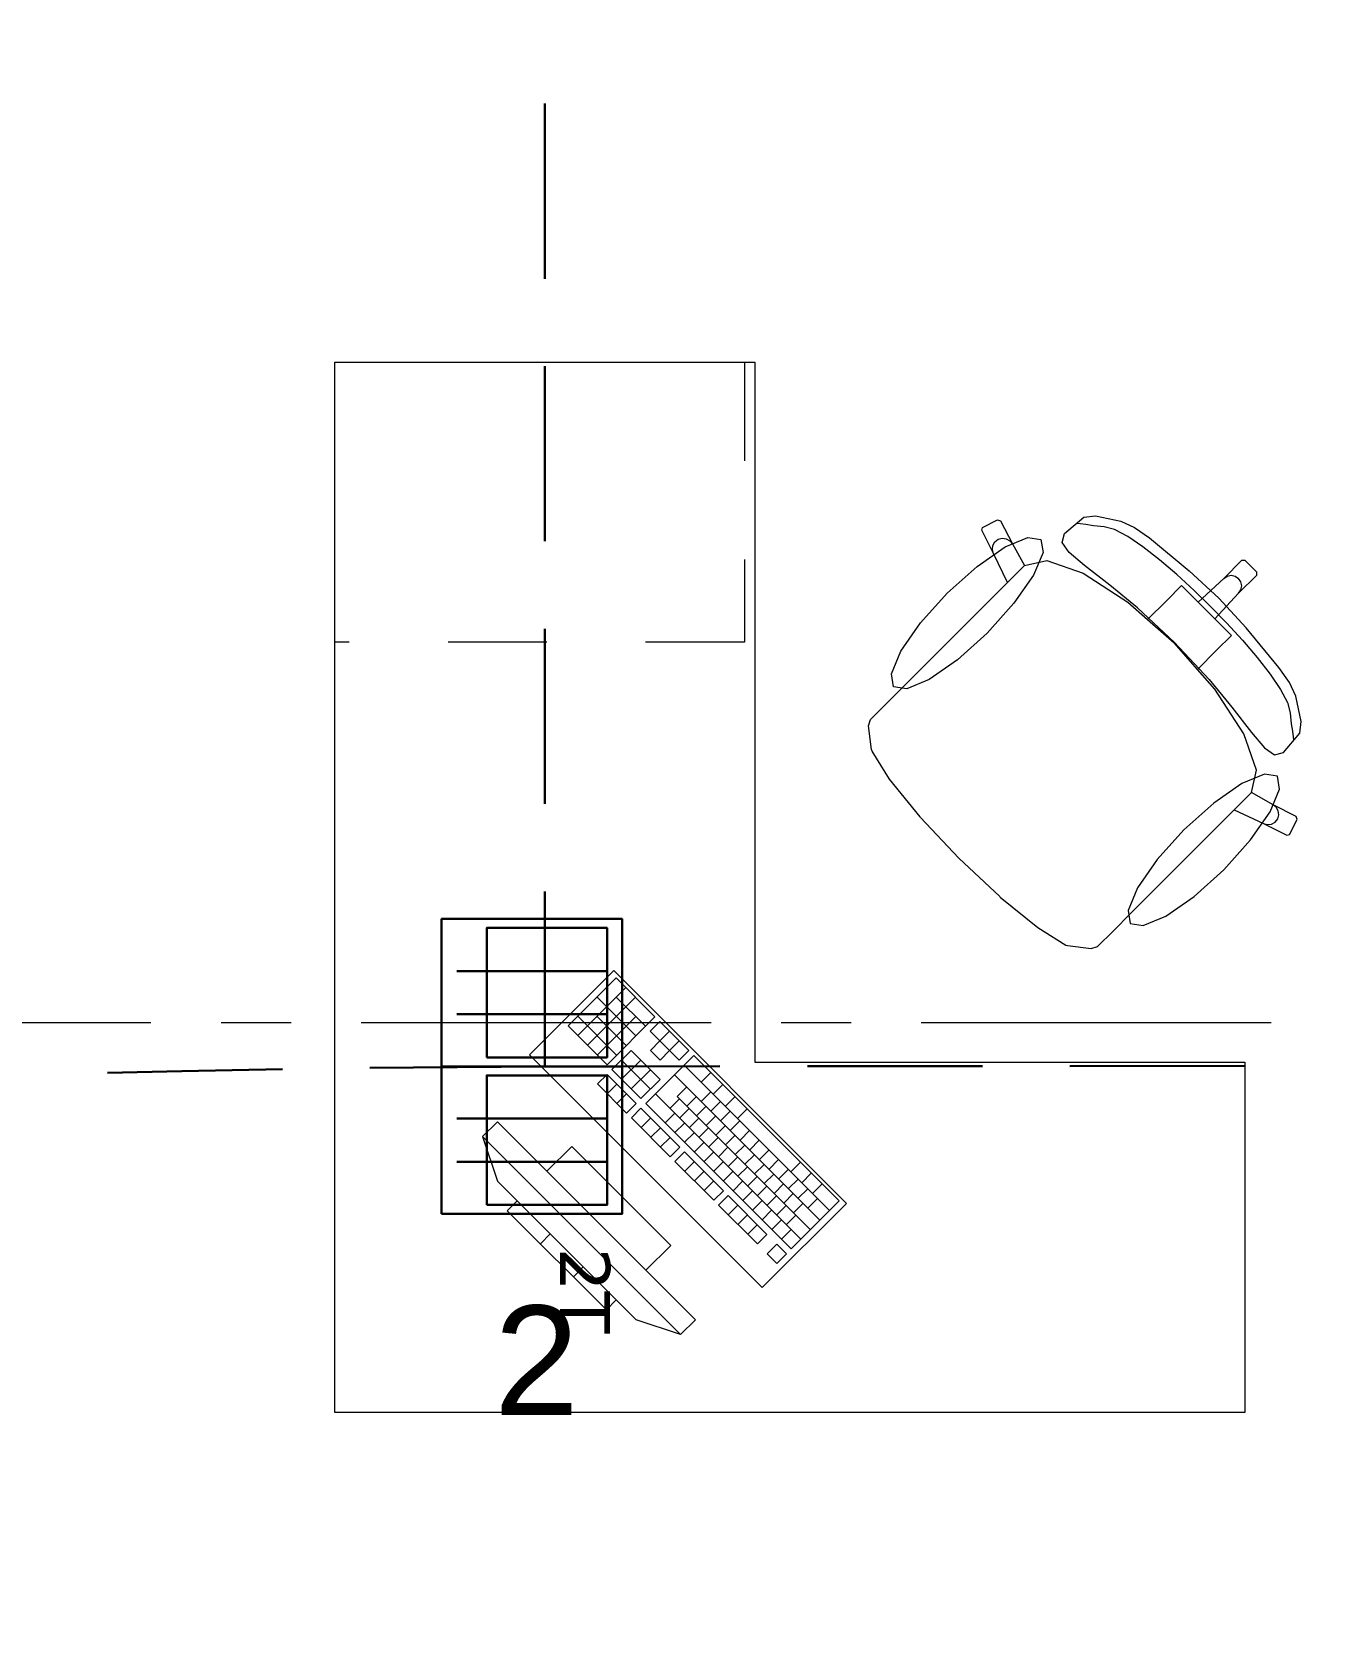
# Model space of a CAD drawing. Header units: inches. Extents: x -19 to 5698, y -728 to 92.
# Drawn here: x 17.269 to 19.111, y 9.112 to 11.416 of the extents above; entities that cross this region are included whole.
import ezdxf

# ---------------------------------------------------------------- set-up
doc = ezdxf.new("R2010")
doc.units = ezdxf.units.IN
doc.header["$MEASUREMENT"] = 0
for name, pattern in [('HIDDEN', [0.375, 0.25, -0.125]), ('Punto & Raya', [0.65, 0.5, -0.075, 0, -0.075]), ('Rayas', [0.282222, 0.141111, -0.141111])]:
    doc.linetypes.add(name, pattern=pattern)
doc.layers.get('0').update_dxf_attribs({"color": 61})
doc.layers.add('00 conduct tomacorr', color=120, linetype='HIDDEN', lineweight=30)
doc.layers.add('00 IE LUZ EMERGENCIA', color=253, linetype='Continuous', lineweight=0)
for name, color, linetype in [('08 _ STR _ EXT _ 10 Vereda Exterior', 7, 'Continuous'), ('Interior - Mobiliario', 7, 'Continuous'), ('Marcador - Secciones', 7, 'Continuous')]:
    doc.layers.add(name, color=color, linetype=linetype)
doc.styles.add('Annotative', font='arial.ttf')

# ---------------------------------------------------------------- blocks, each defined once
blk = doc.blocks.new('CAJA POP UP 6 MODULOS')
at = {"layer": '00 conduct tomacorr', "linetype": 'Continuous'}
for p, q in [((-0.095, -0.165), (-0.095, -0.0151)), ((-0.052, -0.165), (-0.052, -0.0151)), ((0.052, -0.165), (0.052, -0.0151)), ((0.095, -0.165), (0.095, -0.0151)), ((0, -0.165), (0, -0.18))]:
    blk.add_line(p, q, dxfattribs=at)
for points in [[(-0.147, 0), (0.147, 0), (0.147, -0.18), (-0.147, -0.18)], [(0, 0), (0.147, 0), (0.147, -0.18), (0, -0.18)]]:
    blk.add_lwpolyline(points, close=True, dxfattribs=at)
for points in [[(-0.138, -0.045), (-0.009, -0.045), (-0.009, -0.165), (-0.138, -0.165), (-0.138, -0.045)], [(0.009, -0.045), (0.138, -0.045), (0.138, -0.165), (0.009, -0.165), (0.009, -0.045)]]:
    blk.add_lwpolyline(points, dxfattribs=at)
at = {"color": 1, "insert": (-0.1807, -0.168), "char_height": 0.05, "attachment_point": 1, "rotation": 180}
blk.add_mtext_dynamic_manual_height_columns('{\\fVerdana|b0|i0|c0|p34;2T}', width=0.000481, gutter_width=0.1561, heights=[0], dxfattribs=at)

msp = doc.modelspace()

# ---------------------------------------------------------------- hatches: boundary and pattern name
at = {"layer": '08 _ STR _ EXT _ 10 Vereda Exterior', "linetype": 'Continuous', "lineweight": 13}
h = msp.add_hatch(dxfattribs=at)
h.set_pattern_fill('RETÍCULA_100X100_0002', color=251, style=0, pattern_type=2)
h.set_pattern_definition([(360, (3.7574, 18.3027), (0, 2.53199), []), (90, (3.7574, 18.3027), (-3.6, 0), [])])
h.paths.add_polyline_path([(2.17, 3.6213), (4.2913, 1.5), (9.32, 1.5), (9.32, 6.5), (40.52, 6.5), (40.52, 1.5), (52.92, 1.5), (52.92, 19.0859), (51.57, 19.0859), (51.57, 7.2), (9.07, 7.2), (9.07, 7.85), (6.5201, 7.85, -0.414214), (6.2701, 8.1), (6.2701, 8.85, -0.414213), (6.5201, 9.1), (9.07, 9.1), (9.07, 12), (6.5201, 12, -0.414214), (6.2701, 12.25), (6.2701, 13, -0.414213), (6.5201, 13.25), (9.07, 13.25), (9.07, 16.15), (6.5201, 16.15, -0.414214), (6.2701, 16.4), (6.2701, 17.15, -0.414213), (6.5201, 17.4), (8.77, 17.4), (8.7706, 21.0499), (2.17, 21.0499)])

# ---------------------------------------------------------------- linework, layer by layer
at = {"layer": '00 conduct tomacorr'}
for q in [(18.001, 13.8121), (21.3341, 9.9418)]:
    msp.add_line((18.001, 9.939), q, dxfattribs=at)
msp.add_arc((18.1077, -19.1592), 29.0984, 90.21009, 98.37907, dxfattribs=at)
at = {"layer": 'Interior - Mobiliario', "color": 175, "linetype": 'Rayas', "lineweight": 13}
for p, q in [((18.286, 10.945), (18.286, 10.545)), ((18.286, 10.545), (17.701, 10.545))]:
    msp.add_line(p, q, dxfattribs=at)
at = {"layer": 'Interior - Mobiliario', "color": 175, "linetype": 'Continuous', "lineweight": 13}
for p, q in [((18.6264, 10.7088), (18.6478, 10.7196)), ((18.6478, 10.7196), (18.6518, 10.7183)), ((18.6518, 10.7183), (18.6688, 10.6852)), ((18.7432, 10.7003), (18.771, 10.7235)), ((18.7658, 10.7138), (18.7613, 10.7146)), ((18.771, 10.7235), (18.7878, 10.7253)), ((18.7878, 10.7253), (18.824, 10.7176)), ((18.824, 10.7176), (18.8432, 10.7086)), ((18.6251, 10.7048), (18.6264, 10.7088)), ((18.6421, 10.6717), (18.6251, 10.7048)), ((18.644, 10.6882), (18.6486, 10.6918)), ((18.6486, 10.6918), (18.6542, 10.6934)), ((18.6542, 10.6934), (18.66, 10.6927)), ((18.66, 10.6927), (18.6652, 10.6898)), ((18.7398, 10.6874), (18.7432, 10.7003)), ((18.7738, 10.713), (18.7658, 10.7138)), ((18.7846, 10.711), (18.7738, 10.713)), ((18.8, 10.7098), (18.7846, 10.711)), ((18.8147, 10.7059), (18.8, 10.7098)), ((18.8336, 10.696), (18.8147, 10.7059)), ((18.8554, 10.6811), (18.8336, 10.696)), ((18.8432, 10.7086), (18.8649, 10.6937)), ((18.8649, 10.6937), (18.9216, 10.6469)), ((18.6405, 10.6773), (18.6411, 10.6831)), ((18.6421, 10.6717), (18.6405, 10.6773)), ((18.6411, 10.6831), (18.644, 10.6882)), ((18.6617, 10.6299), (18.6421, 10.6717)), ((18.6652, 10.6898), (18.6688, 10.6852)), ((18.6688, 10.6852), (18.6861, 10.6542)), ((18.7498, 10.673), (18.7398, 10.6874)), ((18.7721, 10.6544), (18.7498, 10.673)), ((18.8792, 10.6625), (18.8554, 10.6811)), ((18.6859, 10.6541), (18.6617, 10.6299)), ((18.6859, 10.6541), (18.6861, 10.6542)), ((18.6861, 10.6542), (18.7181, 10.6616)), ((18.7181, 10.6616), (18.77, 10.6433)), ((18.8082, 10.6265), (18.7721, 10.6544)), ((18.9039, 10.6414), (18.8792, 10.6625)), ((18.9216, 10.6469), (18.9638, 10.6078)), ((18.9707, 10.636), (18.9968, 10.6621)), ((18.9968, 10.6621), (19.001, 10.6621)), ((19.001, 10.6621), (19.0096, 10.6535)), ((19.0181, 10.645), (19.0096, 10.6535)), ((18.5138, 10.482), (18.6617, 10.6299)), ((18.77, 10.6433), (18.8339, 10.6019)), ((18.8476, 10.5938), (18.8082, 10.6265)), ((18.8894, 10.6045), (18.9105, 10.6257)), ((18.9286, 10.6188), (18.9039, 10.6414)), ((18.9105, 10.6257), (18.9342, 10.602)), ((18.9342, 10.602), (18.9707, 10.636)), ((18.9707, 10.636), (18.9756, 10.6393)), ((18.9756, 10.6393), (18.9813, 10.6404)), ((18.9813, 10.6404), (18.9871, 10.6392)), ((18.9871, 10.6392), (18.992, 10.6359)), ((18.992, 10.6147), (19.0181, 10.6408)), ((18.9952, 10.631), (18.992, 10.6359)), ((18.9964, 10.6253), (18.9952, 10.631)), ((18.9953, 10.6195), (18.9964, 10.6253)), ((19.0181, 10.6408), (19.0181, 10.645)), ((18.8339, 10.6019), (18.862, 10.5771)), ((18.862, 10.5771), (18.8894, 10.6045)), ((18.952, 10.596), (18.9286, 10.6188)), ((18.9342, 10.602), (18.9461, 10.5901)), ((18.9581, 10.5781), (18.992, 10.6147)), ((19.0029, 10.5656), (18.9638, 10.6078)), ((18.992, 10.6147), (18.9953, 10.6195)), ((18.9003, 10.5443), (18.8476, 10.5938)), ((18.862, 10.5771), (18.8999, 10.5438)), ((18.9581, 10.5781), (18.9461, 10.5901)), ((18.952, 10.596), (18.9749, 10.5725)), ((18.9817, 10.5545), (18.9581, 10.5781)), ((18.9605, 10.5334), (18.9817, 10.5545)), ((18.9749, 10.5725), (18.9974, 10.5479)), ((19.0497, 10.5089), (19.0029, 10.5656)), ((18.9332, 10.506), (18.8999, 10.5438)), ((18.9003, 10.5443), (18.9498, 10.4915)), ((18.9332, 10.506), (18.9605, 10.5334)), ((18.9974, 10.5479), (19.0186, 10.5232)), ((19.0186, 10.5232), (19.0372, 10.4994)), ((19.0646, 10.4872), (19.0497, 10.5089)), ((18.958, 10.4778), (18.9332, 10.506)), ((18.9498, 10.4915), (18.9825, 10.4522)), ((19.0372, 10.4994), (19.052, 10.4775)), ((19.0736, 10.4679), (19.0646, 10.4872)), ((18.4883, 10.4565), (18.5138, 10.482)), ((18.9993, 10.414), (18.958, 10.4778)), ((19.052, 10.4775), (19.062, 10.4587)), ((19.0814, 10.4318), (19.0736, 10.4679)), ((18.4664, 10.4346), (18.4883, 10.4565)), ((18.9825, 10.4522), (19.0104, 10.4161)), ((19.062, 10.4587), (19.0659, 10.4439)), ((19.0659, 10.4439), (19.067, 10.4285)), ((18.4635, 10.4253), (18.4664, 10.4346)), ((18.4675, 10.3914), (18.4635, 10.4253)), ((19.0104, 10.4161), (19.029, 10.3938)), ((19.067, 10.4285), (19.0691, 10.4178)), ((19.0691, 10.4178), (19.0698, 10.4097)), ((19.0795, 10.415), (19.0814, 10.4318)), ((19.0176, 10.3621), (18.9993, 10.414)), ((19.029, 10.3938), (19.0434, 10.3838)), ((19.0563, 10.3872), (19.0795, 10.415)), ((19.0698, 10.4097), (19.0706, 10.4052)), ((18.4684, 10.3892), (18.4675, 10.3914)), ((18.4933, 10.3492), (18.4684, 10.3892)), ((19.0434, 10.3838), (19.0563, 10.3872)), ((18.5369, 10.2955), (18.4933, 10.3492)), ((19.0102, 10.3301), (19.0176, 10.3621)), ((19.0101, 10.3299), (18.9859, 10.3057)), ((19.0101, 10.3299), (19.0102, 10.3301)), ((19.0412, 10.3128), (19.0102, 10.3301)), ((18.8381, 10.1578), (18.9859, 10.3057)), ((18.9859, 10.3057), (19.0277, 10.2861)), ((19.0458, 10.3091), (19.0412, 10.3128)), ((19.0743, 10.2958), (19.0412, 10.3128)), ((19.0487, 10.304), (19.0458, 10.3091)), ((19.0494, 10.2982), (19.0487, 10.304)), ((18.5375, 10.2947), (18.5369, 10.2955)), ((18.5924, 10.2364), (18.5375, 10.2947)), ((19.0277, 10.2861), (19.0333, 10.2845)), ((19.0277, 10.2861), (19.0608, 10.2691)), ((19.0333, 10.2845), (19.0392, 10.2851)), ((19.0392, 10.2851), (19.0443, 10.288)), ((19.0443, 10.288), (19.0479, 10.2925)), ((19.0479, 10.2925), (19.0494, 10.2982)), ((19.0648, 10.2704), (19.0756, 10.2918)), ((19.0756, 10.2918), (19.0743, 10.2958)), ((19.0608, 10.2691), (19.0648, 10.2704)), ((18.5924, 10.2364), (18.6507, 10.1815)), ((18.6507, 10.1815), (18.6516, 10.1808)), ((18.6516, 10.1808), (18.7052, 10.1373)), ((18.8126, 10.1323), (18.8381, 10.1578)), ((18.7052, 10.1373), (18.7453, 10.1123)), ((18.7906, 10.1103), (18.8126, 10.1323)), ((18.7453, 10.1123), (18.7474, 10.1115)), ((18.7474, 10.1115), (18.7813, 10.1075)), ((18.7813, 10.1075), (18.7906, 10.1103)), ((18.103, 10.0654), (18.0344, 9.9968)), ((18.1168, 10.0516), (18.0482, 9.983)), ((18.1583, 10.01), (18.103, 10.0654)), ((18.1306, 10.0377), (18.0621, 9.9692)), ((18.1309, 9.9826), (18.0755, 10.038)), ((18.1446, 9.9963), (18.1031, 10.0379)), ((18.1035, 9.9552), (18.0481, 10.0106)), ((18.1172, 9.9689), (18.0757, 10.0104)), ((18.1308, 10.0102), (18.0759, 9.9553)), ((18.0898, 9.9415), (18.1583, 10.01)), ((18.1653, 10.0031), (18.1516, 9.9894)), ((18.2068, 9.9616), (18.1653, 10.0031)), ((18.0344, 9.9968), (18.0898, 9.9415)), ((18.1516, 9.9894), (18.1654, 9.9755)), ((18.1791, 9.9893), (18.1654, 9.9755)), ((18.1241, 9.962), (18.0967, 9.9345)), ((18.1657, 9.9204), (18.1241, 9.962)), ((18.2137, 9.9546), (18.1452, 9.8861)), ((18.1654, 9.9755), (18.1517, 9.9618)), ((18.1517, 9.9618), (18.1655, 9.948)), ((18.1792, 9.9617), (18.1654, 9.9755)), ((18.1655, 9.948), (18.1792, 9.9617)), ((18.193, 9.9754), (18.1792, 9.9617)), ((18.1792, 9.9617), (18.1931, 9.9478)), ((18.1931, 9.9478), (18.2068, 9.9616)), ((18.4214, 9.7469), (18.2137, 9.9546)), ((18.0967, 9.9345), (18.1382, 9.893)), ((18.152, 9.9067), (18.1104, 9.9482)), ((18.138, 9.9481), (18.1105, 9.9207)), ((18.1518, 9.9343), (18.1244, 9.9068)), ((18.4077, 9.7332), (18.2, 9.9409)), ((18.0898, 9.9277), (18.0761, 9.914)), ((18.0761, 9.914), (18.1177, 9.8724)), ((18.1314, 9.8861), (18.0898, 9.9277)), ((18.1037, 9.9138), (18.09, 9.9001)), ((18.1382, 9.893), (18.1657, 9.9204)), ((18.394, 9.7195), (18.1863, 9.9272)), ((18.2036, 9.9099), (18.1899, 9.8962)), ((18.238, 9.9304), (18.2243, 9.9167)), ((18.2553, 9.9131), (18.2416, 9.8994)), ((18.1175, 9.9), (18.1038, 9.8863)), ((18.1177, 9.8724), (18.1314, 9.8861)), ((18.1452, 9.8861), (18.3529, 9.6784)), ((18.3666, 9.6921), (18.1589, 9.8998)), ((18.1934, 9.8927), (18.1796, 9.879)), ((18.3803, 9.7058), (18.1899, 9.8962)), ((18.2175, 9.8961), (18.2037, 9.8823)), ((18.2381, 9.9028), (18.2244, 9.8891)), ((18.2519, 9.889), (18.2382, 9.8753)), ((18.2726, 9.8958), (18.2589, 9.8821)), ((18.1383, 9.8792), (18.1246, 9.8655)), ((18.1246, 9.8655), (18.18, 9.8101)), ((18.1937, 9.8238), (18.1383, 9.8792)), ((18.1522, 9.8654), (18.1384, 9.8516)), ((18.1866, 9.8721), (18.1729, 9.8584)), ((18.2072, 9.8789), (18.1935, 9.8652)), ((18.2211, 9.865), (18.2073, 9.8513)), ((18.2313, 9.8822), (18.2176, 9.8685)), ((18.2452, 9.8684), (18.2314, 9.8546)), ((18.2658, 9.8751), (18.2521, 9.8614)), ((18.2899, 9.8785), (18.2762, 9.8648)), ((17.9333, 9.8601), (17.9121, 9.8389)), ((18.2161, 9.5773), (17.9333, 9.8601)), ((18.166, 9.8515), (18.1523, 9.8378)), ((18.2004, 9.8582), (18.1867, 9.8445)), ((18.2143, 9.8444), (18.2006, 9.8307)), ((18.2349, 9.8512), (18.2212, 9.8375)), ((18.259, 9.8545), (18.2453, 9.8408)), ((18.2729, 9.8407), (18.2591, 9.8269)), ((18.2796, 9.8613), (18.2659, 9.8476)), ((18.2935, 9.8475), (18.2798, 9.8337)), ((17.9121, 9.8389), (18.1949, 9.556)), ((17.9121, 9.8389), (17.9333, 9.7752)), ((18.0394, 9.8247), (18.004, 9.7894)), ((18.1808, 9.6833), (18.0394, 9.8247)), ((18.1799, 9.8377), (18.1661, 9.824)), ((18.18, 9.8101), (18.1937, 9.8238)), ((18.2006, 9.8169), (18.1869, 9.8032)), ((18.256, 9.7615), (18.2006, 9.8169)), ((18.2281, 9.8305), (18.2144, 9.8168)), ((18.242, 9.8167), (18.2282, 9.803)), ((18.2488, 9.8373), (18.235, 9.8236)), ((18.2626, 9.8235), (18.2489, 9.8098)), ((18.2867, 9.8268), (18.273, 9.8131)), ((18.3073, 9.8336), (18.2936, 9.8199)), ((18.3212, 9.8198), (18.3075, 9.806)), ((18.1869, 9.8032), (18.2423, 9.7478)), ((18.2145, 9.803), (18.2008, 9.7893)), ((18.2558, 9.8028), (18.2421, 9.7891)), ((18.2764, 9.8096), (18.2627, 9.7959)), ((18.2903, 9.7958), (18.2766, 9.7821)), ((18.3005, 9.813), (18.2868, 9.7993)), ((18.3144, 9.7991), (18.3007, 9.7854)), ((18.335, 9.8059), (18.3213, 9.7922)), ((18.3661, 9.8023), (18.3523, 9.7886)), ((18.1313, 9.5773), (17.9333, 9.7752)), ((18.004, 9.7894), (18.1454, 9.648)), ((18.2283, 9.7892), (18.2146, 9.7755)), ((18.2422, 9.7754), (18.2285, 9.7616)), ((18.2697, 9.789), (18.2559, 9.7753)), ((18.2835, 9.7752), (18.2698, 9.7614)), ((18.3041, 9.7819), (18.2904, 9.7682)), ((18.3282, 9.7853), (18.3145, 9.7716)), ((18.3421, 9.7714), (18.3284, 9.7577)), ((18.3489, 9.7921), (18.3352, 9.7783)), ((18.3627, 9.7782), (18.349, 9.7645)), ((18.3816, 9.7867), (18.3679, 9.773)), ((18.3972, 9.7712), (18.3835, 9.7574)), ((17.9616, 9.747), (17.9474, 9.7328)), ((18.103, 9.6055), (17.9616, 9.747)), ((18.2423, 9.7478), (18.256, 9.7615)), ((18.2629, 9.7546), (18.2492, 9.7409)), ((18.3183, 9.6992), (18.2629, 9.7546)), ((18.2974, 9.7613), (18.2836, 9.7476)), ((18.3112, 9.7475), (18.2975, 9.7337)), ((18.318, 9.7681), (18.3043, 9.7544)), ((18.3318, 9.7542), (18.3181, 9.7405)), ((18.3559, 9.7576), (18.3422, 9.7439)), ((18.3529, 9.6784), (18.4214, 9.7469)), ((18.3766, 9.7644), (18.3629, 9.7507)), ((18.3904, 9.7505), (18.3767, 9.7368)), ((17.9474, 9.7328), (18.0889, 9.5914)), ((18.2492, 9.7409), (18.3046, 9.6855)), ((18.2768, 9.7407), (18.2631, 9.727)), ((18.2906, 9.7269), (18.2769, 9.7132)), ((18.325, 9.7336), (18.3113, 9.7199)), ((18.3457, 9.7404), (18.332, 9.7267)), ((18.3595, 9.7266), (18.3458, 9.7128)), ((18.3698, 9.7437), (18.3561, 9.73)), ((18.3045, 9.713), (18.2908, 9.6993)), ((18.3389, 9.7198), (18.3252, 9.706)), ((18.3527, 9.7059), (18.339, 9.6922)), ((18.0087, 9.6998), (17.9946, 9.6857)), ((18.1454, 9.648), (18.1808, 9.6833)), ((18.3046, 9.6855), (18.3183, 9.6992)), ((18.3322, 9.6853), (18.3185, 9.6716)), ((18.346, 9.6715), (18.3322, 9.6853)), ((18.3185, 9.6716), (18.3323, 9.6578)), ((18.3323, 9.6578), (18.346, 9.6715)), ((18.0559, 9.6527), (18.0417, 9.6385)), ((18.0889, 9.5914), (18.103, 9.6055)), ((18.1949, 9.556), (18.1313, 9.5773)), ((18.1949, 9.556), (18.2161, 9.5773))]:
    msp.add_line(p, q, dxfattribs=at)
at = {"layer": 'Interior - Mobiliario', "color": 175, "linetype": 'Continuous', "lineweight": 13, "flags": 128}
for points in [[(17.701, 9.445), (17.701, 10.945), (18.301, 10.945), (18.301, 9.945), (19.001, 9.945), (19.001, 9.445)], [(18.5759, 10.6148), (18.6184, 10.653), (18.6587, 10.681), (18.6908, 10.6946), (18.7097, 10.6917), (18.7126, 10.6728), (18.699, 10.6407), (18.671, 10.6004), (18.6328, 10.5579), (18.5903, 10.5197), (18.55, 10.4917), (18.5179, 10.4781), (18.499, 10.481), (18.4961, 10.4999), (18.5097, 10.532), (18.5377, 10.5723)], [(18.9708, 10.2199), (19.009, 10.2624), (19.037, 10.3027), (19.0506, 10.3348), (19.0477, 10.3537), (19.0288, 10.3566), (18.9967, 10.343), (18.9564, 10.3149), (18.9139, 10.2768), (18.8757, 10.2343), (18.8477, 10.194), (18.8341, 10.1619), (18.837, 10.143), (18.8559, 10.1401), (18.888, 10.1537), (18.9283, 10.1817)], [(18.3116, 9.6232), (18.4318, 9.7434), (18.0995, 10.0758), (17.9792, 9.9556)]]:
    msp.add_lwpolyline(points, close=True, dxfattribs=at)
at = {"layer": 'Marcador - Secciones', "color": 251, "linetype": 'Punto & Raya', "lineweight": 13, "true_color": 0x636466}
msp.add_line((4.9384, 10.0018), (46.3506, 10.0018), dxfattribs=at)

# ---------------------------------------------------------------- block references
at = {"layer": '00 conduct tomacorr', "xscale": 1.432830642179531, "yscale": 1.432830642179531, "zscale": 1.432830642179531, "rotation": 89.99999999999997}
msp.add_blockref('CAJA POP UP 6 MODULOS', (17.8535, 9.939), dxfattribs=at)

# ---------------------------------------------------------------- texts
at = {"layer": '00 IE LUZ EMERGENCIA', "style": 'Annotative'}
msp.add_attdef('2', (17.9284, 9.4413), '', height=0.1562, dxfattribs=at)

doc.saveas('drawing.dxf')
